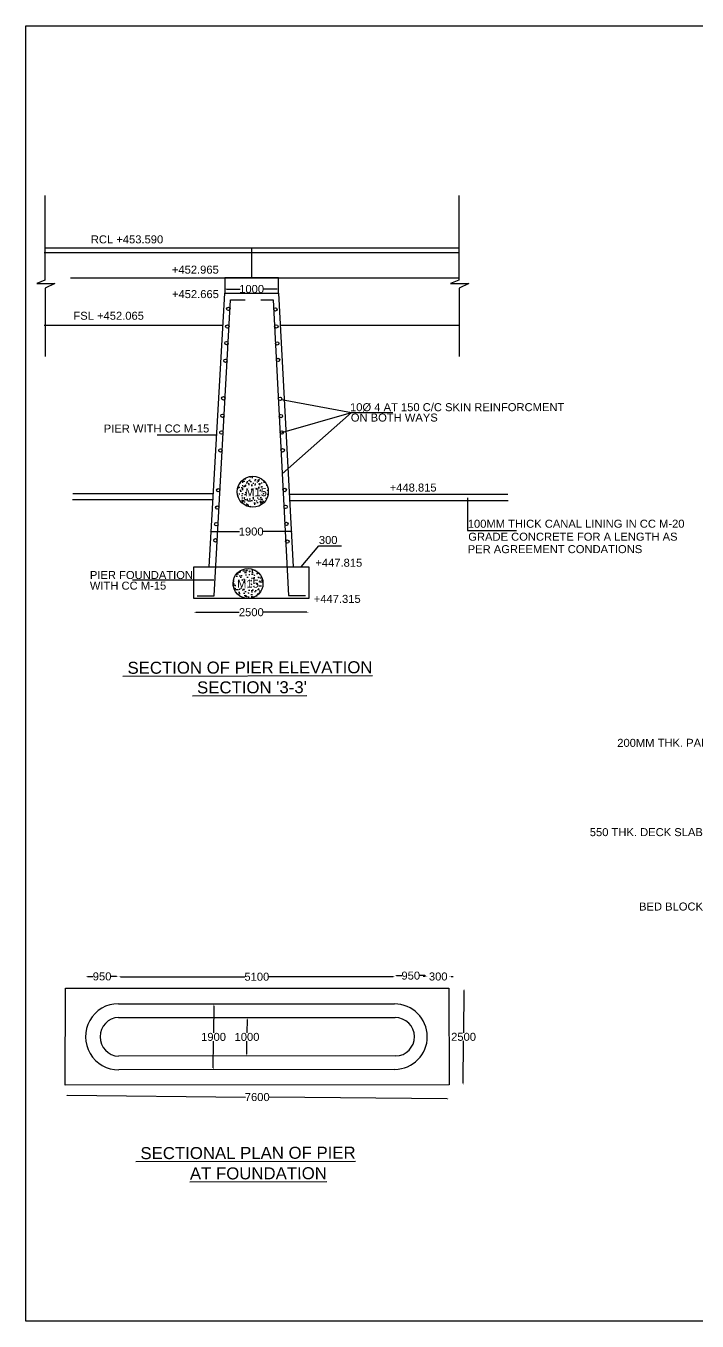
# Model space of a CAD drawing. Header units: inches. Extents: x 327215 to 352124, y -173032 to -156847.
# Drawn here: x 327215 to 335604, y -173032 to -156847 of the extents above; entities that cross this region are included whole.
import ezdxf

# ---------------------------------------------------------------- set-up
doc = ezdxf.new("R2010")
doc.units = ezdxf.units.IN
doc.header["$MEASUREMENT"] = 0
doc.layers.add('DRAWING', color=7, linetype='Continuous')
doc.layers.add('TEXT', color=7, linetype='Continuous')
doc.styles.get("Standard").update_dxf_attribs({"font": 'arial.ttf'})
doc.dimstyles.new('ST100', dxfattribs={"dimtxt": 100, "dimasz": 25, "dimexe": 0, "dimexo": 300, "dimgap": 0.09, "dimtad": 0, "dimtih": 1, "dimtoh": 1, "dimdec": 0, "dimzin": 0, "dimdsep": 46, "dimtxsty": 'Standard', "dimcen": 0, "dimse1": 1, "dimse2": 1, "dimadec": 0, "dimazin": 0, "dimtfac": 1, "dimtdec": 0, "dimtofl": 0, "dimtmove": 0, "dimatfit": 3, "dimfxl": 2000, "dimtolj": 1, "dimtzin": 0, "dimarcsym": 0})

# ---------------------------------------------------------------- blocks, each defined once
blk = doc.blocks.new('*D42')
at = {"layer": 'Defpoints', "color": 0, "ltscale": 0.4, "transparency": 16777216}
for p in [(329564, -169069), (329624, -169070), (329612, -169894)]:
    blk.add_point(p, dxfattribs=at)
at = {"layer": 'DRAWING', "color": 0, "lineweight": -2, "ltscale": 0.4, "transparency": 16777216}
for p, q in [((329564, -169094), (329561, -169430)), ((329557, -169868), (329560, -169532))]:
    blk.add_line(p, q, dxfattribs=at)
at = {"layer": 'DRAWING', "color": 0, "ltscale": 0.4, "transparency": 16777216}
for points in [[(329560, -169094), (329568, -169094), (329564, -169069)], [(329553, -169868), (329561, -169868), (329556, -169893)]]:
    blk.add_solid(points, dxfattribs=at)
at = {"layer": 'DRAWING', "color": 0, "ltscale": 0.4, "transparency": 16777216, "insert": (329560, -169481), "char_height": 100, "attachment_point": 5}
blk.add_mtext('\\A1;1900', dxfattribs=at)
blk = doc.blocks.new('*D43')
at = {"layer": 'Defpoints', "color": 0, "ltscale": 0.4, "transparency": 16777216}
for p in [(329968, -169240), (329980, -169240), (329971, -169723)]:
    blk.add_point(p, dxfattribs=at)
at = {"layer": 'DRAWING', "color": 0, "lineweight": -2, "ltscale": 0.4, "transparency": 16777216}
for p, q in [((329980, -169265), (329978, -169430)), ((329976, -169698), (329977, -169533))]:
    blk.add_line(p, q, dxfattribs=at)
at = {"layer": 'DRAWING', "color": 0, "ltscale": 0.4, "transparency": 16777216}
for points in [[(329976, -169265), (329984, -169265), (329980, -169240)], [(329972, -169698), (329980, -169698), (329976, -169723)]]:
    blk.add_solid(points, dxfattribs=at)
at = {"layer": 'DRAWING', "color": 0, "ltscale": 0.4, "transparency": 16777216, "insert": (329978, -169481), "char_height": 100, "attachment_point": 5}
blk.add_mtext('\\A1;1000', dxfattribs=at)
blk = doc.blocks.new('*D44')
at = {"layer": 'Defpoints', "color": 0, "ltscale": 0.4, "transparency": 16777216}
for p in [(332645, -168877), (332644, -170082), (332679, -170083)]:
    blk.add_point(p, dxfattribs=at)
at = {"layer": 'DRAWING', "color": 0, "lineweight": -2, "ltscale": 0.4, "transparency": 16777216}
for p, q in [((332690, -168902), (332685, -169429)), ((332679, -170058), (332684, -169531))]:
    blk.add_line(p, q, dxfattribs=at)
at = {"layer": 'DRAWING', "color": 0, "ltscale": 0.4, "transparency": 16777216}
for points in [[(332686, -168902), (332695, -168902), (332691, -168877)], [(332675, -170058), (332683, -170058), (332679, -170083)]]:
    blk.add_solid(points, dxfattribs=at)
at = {"layer": 'DRAWING', "color": 0, "ltscale": 0.4, "transparency": 16777216, "insert": (332685, -169480), "char_height": 100, "attachment_point": 5}
blk.add_mtext('\\A1;2500', dxfattribs=at)
blk = doc.blocks.new('*D45')
at = {"layer": 'Defpoints', "color": 0, "ltscale": 0.4, "transparency": 16777216}
for p in [(327707, -170221), (332506, -170220), (332506, -170256)]:
    blk.add_point(p, dxfattribs=at)
at = {"layer": 'DRAWING', "color": 0, "lineweight": -2, "ltscale": 0.4, "transparency": 16777216}
for p, q in [((327732, -170210), (329958, -170232)), ((332481, -170256), (330255, -170234))]:
    blk.add_line(p, q, dxfattribs=at)
at = {"layer": 'DRAWING', "color": 0, "ltscale": 0.4, "transparency": 16777216}
for points in [[(327732, -170206), (327732, -170214), (327707, -170210)], [(332481, -170252), (332481, -170260), (332506, -170256)]]:
    blk.add_solid(points, dxfattribs=at)
at = {"layer": 'DRAWING', "color": 0, "ltscale": 0.4, "transparency": 16777216, "insert": (330106, -170233), "char_height": 100, "attachment_point": 5}
blk.add_mtext('\\A1;7600', dxfattribs=at)
blk = doc.blocks.new('*D46')
at = {"layer": 'Defpoints', "color": 0, "ltscale": 0.4, "transparency": 16777216}
for p in [(327960, -168725), (328373, -169236), (327960, -169482)]:
    blk.add_point(p, dxfattribs=at)
at = {"layer": 'DRAWING', "color": 0, "lineweight": -2, "ltscale": 0.4, "transparency": 16777216}
for p, q in [((327985, -168725), (328056, -168725)), ((328348, -168725), (328277, -168725))]:
    blk.add_line(p, q, dxfattribs=at)
at = {"layer": 'DRAWING', "color": 0, "ltscale": 0.4, "transparency": 16777216}
for points in [[(327985, -168721), (327985, -168729), (327960, -168725)], [(328348, -168721), (328348, -168729), (328373, -168725)]]:
    blk.add_solid(points, dxfattribs=at)
at = {"layer": 'DRAWING', "color": 0, "ltscale": 0.4, "transparency": 16777216, "insert": (328167, -168725), "char_height": 100, "attachment_point": 5}
blk.add_mtext('\\A1;950', dxfattribs=at)
blk = doc.blocks.new('*D47')
at = {"layer": 'Defpoints', "color": 0, "ltscale": 0.4, "transparency": 16777216}
for p in [(331831, -168729), (328372, -169236), (331831, -169239)]:
    blk.add_point(p, dxfattribs=at)
at = {"layer": 'DRAWING', "color": 0, "lineweight": -2, "ltscale": 0.4, "transparency": 16777216}
for p, q in [((328397, -168729), (329952, -168729)), ((331806, -168729), (330251, -168729))]:
    blk.add_line(p, q, dxfattribs=at)
at = {"layer": 'DRAWING', "color": 0, "ltscale": 0.4, "transparency": 16777216}
for points in [[(328397, -168725), (328397, -168733), (328372, -168729)], [(331806, -168725), (331806, -168733), (331831, -168729)]]:
    blk.add_solid(points, dxfattribs=at)
at = {"layer": 'DRAWING', "color": 0, "ltscale": 0.4, "transparency": 16777216, "insert": (330101, -168729), "char_height": 100, "attachment_point": 5}
blk.add_mtext('\\A1;5100', dxfattribs=at)
blk = doc.blocks.new('*D48')
at = {"layer": 'Defpoints', "color": 0, "ltscale": 0.4, "transparency": 16777216}
for p in [(332227, -168715), (331823, -169069), (332227, -169414)]:
    blk.add_point(p, dxfattribs=at)
at = {"layer": 'DRAWING', "color": 0, "lineweight": -2, "ltscale": 0.4, "transparency": 16777216}
for p, q in [((331848, -168715), (331915, -168715)), ((332202, -168715), (332136, -168715))]:
    blk.add_line(p, q, dxfattribs=at)
at = {"layer": 'DRAWING', "color": 0, "ltscale": 0.4, "transparency": 16777216}
for points in [[(331848, -168711), (331848, -168720), (331823, -168715)], [(332202, -168711), (332202, -168720), (332227, -168715)]]:
    blk.add_solid(points, dxfattribs=at)
at = {"layer": 'DRAWING', "color": 0, "ltscale": 0.4, "transparency": 16777216, "insert": (332025, -168715), "char_height": 100, "attachment_point": 5}
blk.add_mtext('\\A1;950', dxfattribs=at)
blk = doc.blocks.new('*D49')
at = {"layer": 'Defpoints', "color": 0, "ltscale": 0.4, "transparency": 16777216}
for p in [(332503, -168726), (332232, -169474), (332503, -169475)]:
    blk.add_point(p, dxfattribs=at)
at = {"layer": 'DRAWING', "color": 0, "lineweight": -2, "ltscale": 0.4, "transparency": 16777216}
for p, q in [((332207, -168726), (332182, -168726)), ((332528, -168726), (332553, -168726))]:
    blk.add_line(p, q, dxfattribs=at)
at = {"layer": 'DRAWING', "color": 0, "ltscale": 0.4, "transparency": 16777216}
for points in [[(332207, -168722), (332207, -168730), (332232, -168726)], [(332528, -168722), (332528, -168730), (332503, -168726)]]:
    blk.add_solid(points, dxfattribs=at)
at = {"layer": 'DRAWING', "color": 0, "ltscale": 0.4, "transparency": 16777216, "insert": (332368, -168726), "char_height": 100, "attachment_point": 5}
blk.add_mtext('\\A1;300', dxfattribs=at)
blk = doc.blocks.new('*D52')
at = {"layer": 'Defpoints', "color": 0, "ltscale": 0.4, "transparency": 16777216}
for p in [(330375, -160135), (329696, -160247), (330375, -160252)]:
    blk.add_point(p, dxfattribs=at)
at = {"layer": 'TEXT', "color": 0, "lineweight": -2, "ltscale": 0.4, "transparency": 16777216}
for p, q in [((329721, -160135), (329891, -160135)), ((330350, -160135), (330180, -160135))]:
    blk.add_line(p, q, dxfattribs=at)
at = {"layer": 'TEXT', "color": 0, "ltscale": 0.4, "transparency": 16777216}
for points in [[(329721, -160131), (329721, -160139), (329696, -160135)], [(330350, -160131), (330350, -160139), (330375, -160135)]]:
    blk.add_solid(points, dxfattribs=at)
at = {"layer": 'TEXT', "color": 0, "ltscale": 0.4, "transparency": 16777216, "insert": (330036, -160135), "char_height": 100, "attachment_point": 5}
blk.add_mtext('\\A1;1000', dxfattribs=at)
blk = doc.blocks.new('*D53')
at = {"layer": 'Defpoints', "color": 0, "ltscale": 0.4, "transparency": 16777216}
for p in [(330554, -163166), (329506, -163608), (330554, -163608)]:
    blk.add_point(p, dxfattribs=at)
at = {"layer": 'TEXT', "color": 0, "lineweight": -2, "ltscale": 0.4, "transparency": 16777216}
for p, q in [((329530, -163166), (329885, -163166)), ((330528, -163166), (330174, -163166))]:
    blk.add_line(p, q, dxfattribs=at)
at = {"layer": 'TEXT', "color": 0, "ltscale": 0.4, "transparency": 16777216}
for points in [[(329530, -163162), (329530, -163171), (329506, -163166)], [(330528, -163162), (330528, -163171), (330554, -163166)]]:
    blk.add_solid(points, dxfattribs=at)
at = {"layer": 'TEXT', "color": 0, "ltscale": 0.4, "transparency": 16777216, "insert": (330030, -163166), "char_height": 100, "attachment_point": 5}
blk.add_mtext('\\A1;1900', dxfattribs=at)
blk = doc.blocks.new('*D54')
at = {"layer": 'Defpoints', "color": 0, "ltscale": 0.4, "transparency": 16777216}
for p in [(329312, -164002), (330752, -164002), (330752, -164174)]:
    blk.add_point(p, dxfattribs=at)
at = {"layer": 'TEXT', "color": 0, "lineweight": -2, "ltscale": 0.4, "transparency": 16777216}
for p, q in [((329338, -164174), (329882, -164174)), ((330728, -164174), (330183, -164174))]:
    blk.add_line(p, q, dxfattribs=at)
at = {"layer": 'TEXT', "color": 0, "ltscale": 0.4, "transparency": 16777216}
for points in [[(329338, -164169), (329338, -164178), (329312, -164174)], [(330728, -164169), (330728, -164178), (330752, -164174)]]:
    blk.add_solid(points, dxfattribs=at)
at = {"layer": 'TEXT', "color": 0, "ltscale": 0.4, "transparency": 16777216, "insert": (330032, -164174), "char_height": 100, "attachment_point": 5}
blk.add_mtext('\\A1;2500', dxfattribs=at)

msp = doc.modelspace()

# ---------------------------------------------------------------- hatches: boundary and pattern name
at = {"layer": 'DRAWING', "ltscale": 0.4}
h = msp.add_hatch(dxfattribs=at)
h.set_pattern_fill('AR-CONC', color=256, scale=15.420849, angle=0.1412, style=0)
h.set_pattern_definition([(50.141203, (-13787.21, 3844.33), (110.631124, -9.404295), [11.565637, -127.222006]), (355.141203, (-13787.21, 3844.33), (-21.682432, 115.94133), [9.25251, -101.777605]), (100.592603, (-13777.99, 3843.54), (88.948774, 106.536966), [9.82928, -108.122068]), (46.325403, (-13787.29, 3875.17), (164.640037, -25.118766), [17.348455, -190.83301]), (96.776803, (-13773.57, 3873.07), (143.762285, 150.572), [14.74392, -162.183076]), (351.325403, (-13787.29, 3875.17), (143.76217, 150.57211), [13.878764, -152.66641]), (21.141203, (-13771.85, 3867.495), (92.200868, -61.860215), [11.565637, -127.222006]), (326.141203, (-13771.85, 3867.5), (37.24559, 111.916425), [9.25251, -101.777605]), (71.592603, (-13764.16, 3862.34), (129.446497, 50.05611), [9.82928, -108.122068]), (37.641203, (-13787.212, 3844.326), (1.7486343, 51.3395247), [0, -100.543937, 0, -103.31969, 0, -102.163126]), (7.641203, (-13787.21, 3844.326), (40.417541, 60.921428), [0, -58.907644, 0, -98.23081, 0, -38.937644]), (327.641203, (-13821.6, 3844.24), (82.328275, -3.2752683), [0, -38.552123, 0, -120.282624, 0, -159.60579]), (317.641203, (-13837.02, 3844.2), (89.893943, 15.658626), [0, -50.11776, 0, -79.879999, 0, -113.343242])])
h.paths.add_polyline_path([(329855.7, -162667.8, 1), (330244.7, -162667.8, 1)])
h.paths.add_polyline_path([(329804, -163814.5, 1), (330178.1, -163814.5, 1)])
h.paths.add_polyline_path([(329931.3, -162598.6), (330237.1, -162598.6), (330237.1, -162750.7), (329931.3, -162750.7)], flags=24)
h.paths.add_polyline_path([(329828.8, -163742.2), (330134.6, -163742.2), (330134.6, -163894.3), (329828.8, -163894.3)], flags=24)

# ---------------------------------------------------------------- linework, layer by layer
for points in [[(327214.6, -156847.2), (352123.9, -156847.2), (352123.9, -173031.7), (327214.6, -173031.7)], [(329699.5, -160188.5), (330371.5, -160188.5), (330371.5, -159997), (329699.5, -159997)], [(329312.5, -163607.5), (330752.5, -163607.5), (330752.5, -164001.5), (329312.5, -164001.5)]]:
    msp.add_lwpolyline(points, close=True, dxfattribs=at)
for points in [[(327453, -158968.5), (327453, -160022.5), (327350, -160064.5), (327576, -160064.5), (327454.5, -160125.5), (327454.5, -160977.5)], [(332626.5, -158968.5), (332626.5, -160022.5), (332523.5, -160064.5), (332749.5, -160064.5), (332628, -160125.5), (332628, -160977.5)], [(327444.5, -159677), (332623, -159677)], [(327449.5, -159619.5), (332623, -159619.5)], [(327773.5, -159997), (332623, -159997)], [(329505.5, -163607.5), (329699.5, -160188.5), (330372, -160188.5), (330553.5, -163607.5)], [(329355.5, -163969.5), (329566, -163969.5), (329772.5, -160271), (329955, -160271)], [(330149.5, -160271), (330306.5, -160271), (330495.5, -163966.5), (330708, -163966.5)], [(327445, -160585.5), (329677, -160585.5)], [(330393.1, -160585.5), (332631, -160585.5)], [(329553, -162770.4), (327798.1, -162770.4)], [(329557.4, -162693), (327802.5, -162693)], [(330505.2, -162697.2), (333238, -162697.2)], [(330509.4, -162777.7), (333242.3, -162777.7)]]:
    msp.add_lwpolyline(points, dxfattribs=at)
at = {"layer": 'DRAWING', "ltscale": 0.4, "const_width": 15}
msp.add_lwpolyline([(330036.2, -159619.5), (330035.5, -159997)], dxfattribs=at)
at = {"layer": 'DRAWING'}
for points in [[(327709.9, -168869.6), (332502.4, -168870.3), (332503.4, -170080.3), (327706.1, -170082.7), (327709.9, -168869.6)], [(328370.1, -169065.4), (328370.1, -169065.4), (331820.3, -169068.9)], [(328373.3, -169236.1), (331829.8, -169239.5)], [(331835.8, -169719.1), (331835.8, -169719.1), (328371.6, -169722.8)], [(331826.7, -169886.2), (328377.2, -169892.3)]]:
    msp.add_lwpolyline(points, dxfattribs=at)
msp.add_lwpolyline([(332071.1, -169481.1), (332071.1, -169481.1)], close=True, dxfattribs=at)
at = {"layer": 'DRAWING', "ltscale": 0.4}
for centre, radius in [((329745, -160383.5), 21.2), ((330333.8, -160390.2), 21.2), ((329732.7, -160604), 21.2), ((330344.6, -160601.8), 21.2), ((329721.2, -160810.3), 21.2), ((330355.5, -160814.8), 21.2), ((329708.9, -161030.8), 21.2), ((330366.1, -161021.6), 21.2), ((329682.6, -161500.9), 21.2), ((330390.9, -161507), 21.2), ((329670.5, -161718.4), 21.2), ((330401.9, -161722.3), 21.2), ((329658.8, -161927.9), 21.2), ((330412.4, -161927.8), 21.2), ((329646.3, -162151.3), 21.2), ((330423.8, -162150.5), 21.2), ((330050.2, -162667.8), 194.5), ((329618.5, -162649.9), 21.2), ((330449.2, -162646.1), 21.2), ((329606.4, -162866.5), 21.2), ((330459.9, -162856.5), 21.2), ((329594.8, -163073.6), 21.2), ((330470.8, -163069.9), 21.2), ((329583.5, -163275.2), 21.2), ((330482.1, -163291.1), 21.2), ((329991, -163814.5), 187)]:
    msp.add_circle(centre, radius, dxfattribs=at)
for centre, radius, start, end in [((328373.6, -169478.8), 413.5, 90.49254, 270.49254), ((331823.5, -169477.5), 408.6, 270.44654, 90.44654), ((328384.7, -169479.5), 243.7, 92.68035, 266.93725), ((331831.2, -169479.3), 239.8, 271.07881, 90.35285)]:
    msp.add_arc(centre, radius, start, end, dxfattribs=at)

# ---------------------------------------------------------------- texts
at = {"layer": 'DRAWING', "color": 7}
for s, p in [(' RCL +453.590', (327987.5, -159564.7)), (' +452.965', (329000.4, -159943.1)), (' +452.665', (329001.5, -160248.7)), ('FSL +452.065', (327808.5, -160519.2)), ('10Ø 4 AT 150 C/C SKIN REINFORCMENT', (331265.9, -161662)), ('PIER WITH CC M-15', (328187.7, -161928.1)), ('ON BOTH WAYS', (331275.7, -161791.5)), ('+448.815', (331761.4, -162666)), ('100MM THICK CANAL LINING IN CC M-20', (332737.6, -163118.2)), ('300', (330876.2, -163321.3)), ('GRADE CONCRETE FOR A LENGTH AS ', (332743.7, -163280.4)), ('PER AGREEMENT CONDATIONS', (332737.1, -163435.9)), ('+447.815', (330832.2, -163605.5)), ('PIER FOUNDATION', (328014.8, -163759)), ('WITH CC M-15', (328014.3, -163891.7)), ('+447.315', (330812.8, -164057)), ('200MM THK. PARAPET WALL', (334606, -165856)), ('550 THK. DECK SLAB WITH RCC M25', (334262.7, -166972)), ('BED BLOCK WITH M25', (334878.3, -167901.5))]:
    msp.add_text(s, height=100, rotation=0.01749, dxfattribs=at).set_placement(p)
at = {"layer": 'DRAWING', "char_height": 100, "width": 268.588, "attachment_point": 1}
for insert in [(329956.3, -162623.6), (329853.8, -163767.2)]:
    msp.add_mtext('M15', dxfattribs=dict(at, insert=insert))
at = {"layer": 'TEXT'}
for s, p in [('%%U SECTION OF PIER ELEVATION', (328426.5, -164943.3)), ("%%U SECTION '3-3'", (329295.9, -165188.7)), ('%%U SECTIONAL PLAN OF PIER', (328588.2, -171008.3)), ('%%UAT FOUNDATION', (329265.3, -171262.5))]:
    msp.add_text(s, height=150, rotation=0.1412, dxfattribs=at).set_placement(p)

# ---------------------------------------------------------------- dimensions: what is measured, and where the dimension line sits
at = {"layer": 'DRAWING', "ltscale": 0.4}
for base, p1, p2, text, picture, middle in [((327960.2, -168724.7), (328373.3, -169236.1), (327960.2, -169482.4), '950', '*D46', (328166.7, -168724.7)), ((331831.5, -168729.3), (328371.5, -169236.2), (331831.5, -169239.5), '5100', '*D47', (330101.5, -168729.3)), ((332227.1, -168715.4), (331823.5, -169068.9), (332227.1, -169413.9), '950', '*D48', (332025.3, -168715.4)), ((332502.9, -168726.3), (332232.1, -169474.3), (332502.9, -169475.3), '300', '*D49', (332367.5, -168726.3))]:
    dim = msp.add_linear_dim(base=base, p1=p1, p2=p2, text=text, dimstyle='ST100', dxfattribs=at)
    dim.commit()
    dim.dimension.update_dxf_attribs({"geometry": picture, "text_midpoint": middle})
for base, p1, p2, angle, text, picture, middle in [((332678.9, -170082.6), (332645.3, -168876.6), (332643.8, -170082.3), 89.44194, '2500', '*D44', (332684.7, -169479.8)), ((329564.5, -169069.2), (329612.2, -169893.7), (329623.8, -169069.7), 89.44194, '1900', '*D42', (329560.5, -169481.2)), ((329980.3, -169239.9), (329971, -169722.9), (329967.6, -169239.7), 89.44194, '1000', '*D43', (329977.9, -169481.4)), ((332506, -170256.3), (327706.6, -170220.6), (332506.3, -170219.7), 359.44194, '7600', '*D45', (330106.3, -170233))]:
    dim = msp.add_linear_dim(base=base, p1=p1, p2=p2, angle=angle, text=text, dimstyle='ST100', dxfattribs=at)
    dim.commit()
    dim.dimension.update_dxf_attribs({"geometry": picture, "text_midpoint": middle})
at = {"layer": 'TEXT', "ltscale": 0.4}
for base, p1, p2, text, picture, middle in [((330375.4, -160135), (329696.2, -160247.3), (330375.4, -160252.4), '1000', '*D52', (330035.8, -160135)), ((330553.5, -163166.5), (329505.5, -163607.5), (330553.5, -163607.5), '1900', '*D53', (330029.5, -163166.5)), ((330752.5, -164173.5), (329312.5, -164001.5), (330752.5, -164001.5), '2500', '*D54', (330032.5, -164173.5))]:
    dim = msp.add_linear_dim(base=base, p1=p1, p2=p2, text=text, dimstyle='ST100', dxfattribs=at)
    dim.commit()
    dim.dimension.update_dxf_attribs({"geometry": picture, "text_midpoint": middle})

# ---------------------------------------------------------------- leaders
at = {"layer": 'DRAWING', "ltscale": 0.4}
for points in [[(330410.7, -161514.6), (331284.5, -161678)], [(330412.4, -161927.8), (331284.5, -161678)], [(330417.6, -162444), (331284.5, -161678), (331799.5, -161678)], [(329598.8, -161963.1), (328854.5, -161963.1)]]:
    msp.add_leader(points, dimstyle='ST100', override={"dimgap": 0.09, "dimtad": 0}, dxfattribs=at)
at = {"layer": 'TEXT', "ltscale": 0.4}
for points in [[(332735, -162743), (332735, -163151), (333346, -163151)], [(330656.5, -163607.5), (330875, -163343), (331158, -163343)], [(329562.5, -163772.5), (328547.5, -163772.5)]]:
    msp.add_leader(points, dimstyle='ST100', override={"dimgap": 0.09, "dimtad": 0}, dxfattribs=at)

doc.saveas('drawing.dxf')
